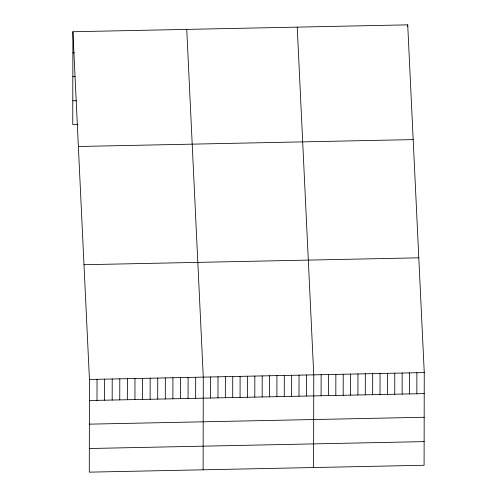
<?xml version="1.0" encoding="UTF-8"?>
<svg xmlns="http://www.w3.org/2000/svg" width="497" height="497" viewBox="0 0 497 497"><rect width="100%" height="100%" fill="white"/><g stroke="black" fill="none" stroke-linecap="round" stroke-linejoin="round"><path stroke-width="0.75" d="M72.91 31.74L89.441 379.466L89.28 472.15L424.09 465.26L424.252 372.576L407.72 24.85L72.91 31.74L72.748 124.424L78.06 124.312M96.996 400.358L97.033 379.31M104.581 400.203L104.618 379.155M112.173 400.048L112.21 379M119.758 399.892L119.796 378.844M127.35 399.731L127.387 378.689M134.942 399.576L134.973 378.528M142.527 399.42L142.564 378.372M150.119 399.265L150.156 378.217M157.704 399.11L157.742 378.062M165.296 398.954L165.333 377.906M172.881 398.799L172.919 377.751M180.473 398.637L180.51 377.596M188.065 398.482L188.096 377.44M195.65 398.327L195.688 377.279M203.118 469.808L203.279 377.124L186.748 29.398M210.604 398.022L210.641 376.974M217.972 397.867L218.009 376.819M225.34 397.718L225.377 376.67M232.702 397.563L232.739 376.521M240.07 397.414L240.107 376.366M247.438 397.265L247.475 376.217M254.799 397.109L254.837 376.061M262.167 396.96L262.205 375.912M269.536 396.805L269.567 375.763M276.897 396.656L276.935 375.608M284.265 396.507L284.303 375.459M291.627 396.351L291.664 375.303M298.995 396.202L299.032 375.154M306.363 396.047L306.4 375.005M313.601 467.534L313.762 374.85L297.231 27.124M321.093 395.749L321.13 374.701M328.461 395.593L328.498 374.545M335.823 395.444L335.86 374.396M343.191 395.289L343.228 374.247M350.559 395.14L350.596 374.092M357.921 394.991L357.958 373.943M365.289 394.835L365.326 373.787M372.657 394.686L372.694 373.638M380.019 394.531L380.056 373.489M387.387 394.382L387.424 373.334M394.755 394.233L394.786 373.185M402.116 394.078L402.154 373.03M407.72 26.353L407.72 24.85M409.485 393.928L409.522 372.88M416.846 393.773L416.884 372.731M72.873 52.788L74.388 52.757M72.829 76.426L75.109 76.383M72.792 100.785L76.581 100.705M78.364 146.491L413.175 139.601M83.987 264.721L418.797 257.825M89.441 379.466L424.252 372.576M89.404 400.514L424.214 393.624M89.361 424.152L424.177 417.263M89.323 448.511L424.134 441.622"/></g></svg>
